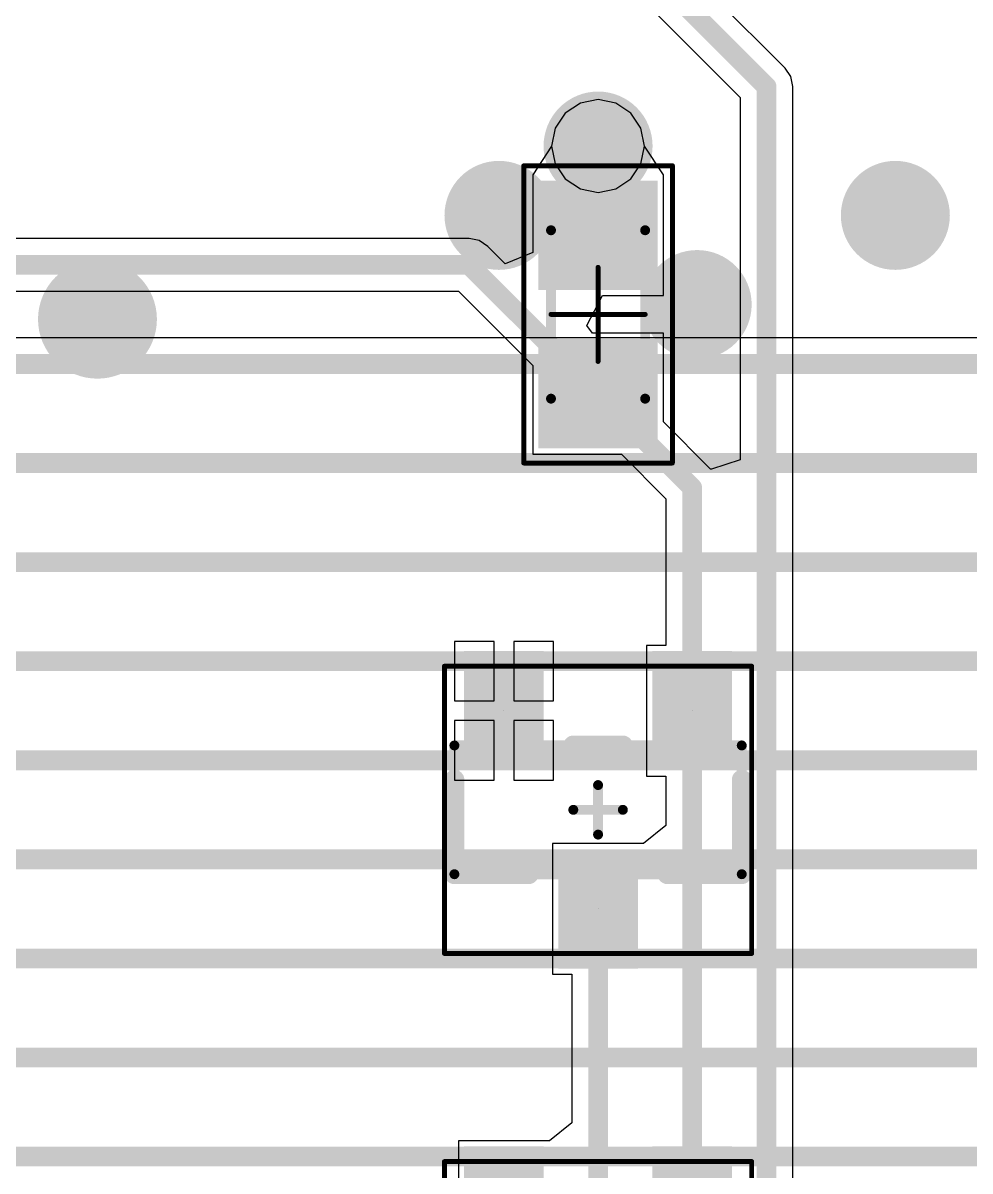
# Model space of a CAD drawing. Header units: millimetres. Extents: x 372 to 687, y 380 to 482.
# Drawn here: x 405.2 to 414.75, y 450.35 to 461.94 of the extents above; entities that cross this region are included whole.
import ezdxf

# ---------------------------------------------------------------- set-up
doc = ezdxf.new("R2010")
doc.units = ezdxf.units.MM
for name, color, linetype in [('BottomLayer', 5, 'Continuous'), ('InternalPlane1', 76, 'Continuous'), ('InternalPlane2', 16, 'Continuous'), ('Mechanical13', 56, 'Continuous'), ('Mechanical15', 56, 'Continuous'), ('MultiLayer', 9, 'Continuous'), ('PadHoleLayer', 156, 'Continuous'), ('TopLayer', 1, 'Continuous'), ('TopOverlay', 2, 'Continuous'), ('TopPaste', 8, 'Continuous'), ('TopSolder', 216, 'Continuous'), ('ViaHoleLayer', 16, 'Continuous')]:
    doc.layers.add(name, color=color, linetype=linetype)

# ---------------------------------------------------------------- blocks, each defined once
blk = doc.blocks.new('RESC0603_1608__N_309')
at = {"layer": 'Mechanical13', "const_width": 0.1}
for points in [[(-0.85, 0.475), (0.85, 0.475)], [(-0.85, 0.475), (-0.85, -0.475)], [(0.85, 0.475), (0.85, -0.475)], [(-0.85, -0.475), (0.85, -0.475)]]:
    blk.add_lwpolyline(points, dxfattribs=at)
at = {"layer": 'Mechanical13', "const_width": 0.05}
for points in [[(-0.875, 0.475, 1), (-0.825, 0.475, 1)], [(-0.875, 0.475, 1), (-0.825, 0.475, 1)], [(0.825, 0.475, 1), (0.875, 0.475, 1)], [(0.825, 0.475, 1), (0.875, 0.475, 1)], [(-0.875, -0.475, 1), (-0.825, -0.475, 1)], [(-0.875, -0.475, 1), (-0.825, -0.475, 1)], [(0.825, -0.475, 1), (0.875, -0.475, 1)], [(0.825, -0.475, 1), (0.875, -0.475, 1)]]:
    blk.add_lwpolyline(points, format="xyb", close=True, dxfattribs=at)
at = {"layer": 'Mechanical15', "const_width": 0.05}
for points in [[(-1.5, 0.75), (1.5, 0.75)], [(-1.5, 0.75), (-1.5, -0.75)], [(1.5, 0.75), (1.5, -0.75)], [(0, 0.475), (0, -0.475)], [(-0.475, 0), (0.475, 0)], [(-1.5, -0.75), (1.5, -0.75)]]:
    blk.add_lwpolyline(points, dxfattribs=at)
at = {"layer": 'Mechanical15', "const_width": 0.025}
for points in [[(-1.512, 0.75, 1), (-1.488, 0.75, 1)], [(-1.512, 0.75, 1), (-1.488, 0.75, 1)], [(1.488, 0.75, 1), (1.513, 0.75, 1)], [(1.488, 0.75, 1), (1.513, 0.75, 1)], [(-0.012, 0.475, 1), (0.013, 0.475, 1)], [(-0.487, 0, 1), (-0.462, 0, 1)], [(0.463, 0, 1), (0.488, 0, 1)], [(-0.012, -0.475, 1), (0.013, -0.475, 1)], [(-1.512, -0.75, 1), (-1.488, -0.75, 1)], [(-1.512, -0.75, 1), (-1.488, -0.75, 1)], [(1.488, -0.75, 1), (1.513, -0.75, 1)], [(1.488, -0.75, 1), (1.513, -0.75, 1)]]:
    blk.add_lwpolyline(points, format="xyb", close=True, dxfattribs=at)
at = {"layer": 'TopLayer'}
for points in [[(-0.35, -0.5), (-0.35, 0.5), (-1.25, -0.5), (-1.25, 0.5)], [(1.25, -0.5), (1.25, 0.5), (0.35, -0.5), (0.35, 0.5)]]:
    blk.add_solid(points, dxfattribs=at)
at = {"layer": 'TopPaste'}
for points in [[(-0.35, -0.5), (-0.35, 0.5), (-1.25, -0.5), (-1.25, 0.5)], [(1.25, -0.5), (1.25, 0.5), (0.35, -0.5), (0.35, 0.5)]]:
    blk.add_solid(points, dxfattribs=at)
at = {"layer": 'TopSolder'}
for points in [[(-0.248, -0.602), (-0.248, 0.602), (-1.352, -0.602), (-1.352, 0.602)], [(1.352, -0.602), (1.352, 0.602), (0.248, -0.602), (0.248, 0.602)]]:
    blk.add_solid(points, dxfattribs=at)
blk = doc.blocks.new('PCI_E_______36P_325')
at = {"layer": 'TopOverlay'}
for points, const_width in [([(-9.652, 4.948, 1), (-10.252, 4.948, 1)], 0.6), ([(-10.402, 4.948, 1), (-10.102, 4.948, 1)], 0.3), ([(-9.802, 4.948, 1), (-9.502, 4.948, 1)], 0.3)]:
    blk.add_lwpolyline(points, format="xyb", close=True, dxfattribs=dict(at, const_width=const_width))
blk = doc.blocks.new('SOT23_3_N_326')
at = {"layer": 'Mechanical13', "const_width": 0.1}
for points in [[(-1.45, -0.65), (-1.45, 0.65)], [(-1.45, 0.65), (1.45, 0.65)], [(1.45, -0.65), (1.45, 0.65)], [(-1.45, -0.65), (1.45, -0.65)]]:
    blk.add_lwpolyline(points, dxfattribs=at)
at = {"layer": 'Mechanical13', "const_width": 0.05}
for points in [[(-1.475, 0.65, 1), (-1.425, 0.65, 1)], [(-1.475, 0.65, 1), (-1.425, 0.65, 1)], [(1.425, 0.65, 1), (1.475, 0.65, 1)], [(1.425, 0.65, 1), (1.475, 0.65, 1)], [(-1.475, -0.65, 1), (-1.425, -0.65, 1)], [(-1.475, -0.65, 1), (-1.425, -0.65, 1)], [(1.425, -0.65, 1), (1.475, -0.65, 1)], [(1.425, -0.65, 1), (1.475, -0.65, 1)]]:
    blk.add_lwpolyline(points, format="xyb", close=True, dxfattribs=at)
at = {"layer": 'Mechanical15'}
for points, const_width in [([(-1.55, 1.45), (1.55, 1.45)], 0.05), ([(-1.55, -1.45), (-1.55, 1.45)], 0.05), ([(1.55, -1.45), (1.55, 1.45)], 0.05), ([(0, -0.25), (0, 0.25)], 0.1), ([(-0.25, 0), (0.25, 0)], 0.1), ([(-1.55, -1.45), (1.55, -1.45)], 0.05)]:
    blk.add_lwpolyline(points, dxfattribs=dict(at, const_width=const_width))
for points, const_width in [([(-1.562, 1.45, 1), (-1.538, 1.45, 1)], 0.025), ([(-1.562, 1.45, 1), (-1.538, 1.45, 1)], 0.025), ([(1.538, 1.45, 1), (1.562, 1.45, 1)], 0.025), ([(1.538, 1.45, 1), (1.562, 1.45, 1)], 0.025), ([(-0.025, 0.25, 1), (0.025, 0.25, 1)], 0.05), ([(-0.275, 0, 1), (-0.225, 0, 1)], 0.05), ([(0.225, 0, 1), (0.275, 0, 1)], 0.05), ([(-0.025, -0.25, 1), (0.025, -0.25, 1)], 0.05), ([(-1.562, -1.45, 1), (-1.538, -1.45, 1)], 0.025), ([(-1.562, -1.45, 1), (-1.538, -1.45, 1)], 0.025), ([(1.538, -1.45, 1), (1.562, -1.45, 1)], 0.025), ([(1.538, -1.45, 1), (1.562, -1.45, 1)], 0.025)]:
    blk.add_lwpolyline(points, format="xyb", close=True, dxfattribs=dict(at, const_width=const_width))
at = {"layer": 'PadHoleLayer'}
for points in [[(-0.95, 1), (-0.95, 1), (-0.95, 1), (-0.95, 1)], [(0.95, 1), (0.95, 1), (0.95, 1), (0.95, 1)], [(0, -1), (0, -1), (0, -1), (0, -1)]]:
    blk.add_lwpolyline(points, close=True, dxfattribs=at)
at = {"layer": 'TopLayer'}
for points in [[(-1.25, 0.5), (-0.65, 0.5), (-1.25, 1.5), (-0.65, 1.5)], [(1.25, 1.5), (0.65, 1.5), (1.25, 0.5), (0.65, 0.5)], [(-0.3, -1.5), (0.3, -1.5), (-0.3, -0.5), (0.3, -0.5)]]:
    blk.add_solid(points, dxfattribs=at)
at = {"layer": 'TopOverlay', "const_width": 0.2}
for points in [[(-0.25, 0.65), (0.25, 0.65)], [(-1.45, -0.65), (-1.45, 0.304)], [(1.45, -0.65), (1.45, 0.304)], [(-1.45, -0.65), (-0.7, -0.65)], [(0.7, -0.65), (1.45, -0.65)]]:
    blk.add_lwpolyline(points, dxfattribs=at)
at = {"layer": 'TopOverlay', "const_width": 0.1}
for points in [[(-0.3, 0.65, 1), (-0.2, 0.65, 1)], [(0.2, 0.65, 1), (0.3, 0.65, 1)], [(-1.5, 0.304, 1), (-1.4, 0.304, 1)], [(1.4, 0.304, 1), (1.5, 0.304, 1)], [(-1.5, -0.65, 1), (-1.4, -0.65, 1)], [(-1.5, -0.65, 1), (-1.4, -0.65, 1)], [(-0.75, -0.65, 1), (-0.65, -0.65, 1)], [(0.65, -0.65, 1), (0.75, -0.65, 1)], [(1.4, -0.65, 1), (1.5, -0.65, 1)], [(1.4, -0.65, 1), (1.5, -0.65, 1)]]:
    blk.add_lwpolyline(points, format="xyb", close=True, dxfattribs=at)
at = {"layer": 'TopPaste'}
for points in [[(-1.2, 0.55), (-0.7, 0.55), (-1.2, 1.45), (-0.7, 1.45)], [(1.2, 1.45), (0.7, 1.45), (1.2, 0.55), (0.7, 0.55)], [(-0.25, -1.45), (0.25, -1.45), (-0.25, -0.55), (0.25, -0.55)]]:
    blk.add_solid(points, dxfattribs=at)
at = {"layer": 'TopSolder'}
for points in [[(-1.352, 0.398), (-0.548, 0.398), (-1.352, 1.602), (-0.548, 1.602)], [(1.352, 1.602), (0.548, 1.602), (1.352, 0.398), (0.548, 0.398)], [(-0.402, -1.602), (0.402, -1.602), (-0.402, -0.398), (0.402, -0.398)]]:
    blk.add_solid(points, dxfattribs=at)
blk = doc.blocks.new('SOT23_3_N_329')
at = {"layer": 'Mechanical13', "const_width": 0.1}
for points in [[(-1.45, -0.65), (-1.45, 0.65)], [(-1.45, 0.65), (1.45, 0.65)], [(1.45, -0.65), (1.45, 0.65)], [(-1.45, -0.65), (1.45, -0.65)]]:
    blk.add_lwpolyline(points, dxfattribs=at)
at = {"layer": 'Mechanical13', "const_width": 0.05}
for points in [[(-1.475, 0.65, 1), (-1.425, 0.65, 1)], [(-1.475, 0.65, 1), (-1.425, 0.65, 1)], [(1.425, 0.65, 1), (1.475, 0.65, 1)], [(1.425, 0.65, 1), (1.475, 0.65, 1)], [(-1.475, -0.65, 1), (-1.425, -0.65, 1)], [(-1.475, -0.65, 1), (-1.425, -0.65, 1)], [(1.425, -0.65, 1), (1.475, -0.65, 1)], [(1.425, -0.65, 1), (1.475, -0.65, 1)]]:
    blk.add_lwpolyline(points, format="xyb", close=True, dxfattribs=at)
at = {"layer": 'Mechanical15'}
for points, const_width in [([(-1.55, 1.45), (1.55, 1.45)], 0.05), ([(-1.55, -1.45), (-1.55, 1.45)], 0.05), ([(1.55, -1.45), (1.55, 1.45)], 0.05), ([(0, -0.25), (0, 0.25)], 0.1), ([(-0.25, 0), (0.25, 0)], 0.1), ([(-1.55, -1.45), (1.55, -1.45)], 0.05)]:
    blk.add_lwpolyline(points, dxfattribs=dict(at, const_width=const_width))
for points, const_width in [([(-1.562, 1.45, 1), (-1.538, 1.45, 1)], 0.025), ([(-1.562, 1.45, 1), (-1.538, 1.45, 1)], 0.025), ([(1.538, 1.45, 1), (1.562, 1.45, 1)], 0.025), ([(1.538, 1.45, 1), (1.562, 1.45, 1)], 0.025), ([(-0.025, 0.25, 1), (0.025, 0.25, 1)], 0.05), ([(-0.275, 0, 1), (-0.225, 0, 1)], 0.05), ([(0.225, 0, 1), (0.275, 0, 1)], 0.05), ([(-0.025, -0.25, 1), (0.025, -0.25, 1)], 0.05), ([(-1.562, -1.45, 1), (-1.538, -1.45, 1)], 0.025), ([(-1.562, -1.45, 1), (-1.538, -1.45, 1)], 0.025), ([(1.538, -1.45, 1), (1.562, -1.45, 1)], 0.025), ([(1.538, -1.45, 1), (1.562, -1.45, 1)], 0.025)]:
    blk.add_lwpolyline(points, format="xyb", close=True, dxfattribs=dict(at, const_width=const_width))
at = {"layer": 'PadHoleLayer'}
for points in [[(-0.95, 1), (-0.95, 1), (-0.95, 1), (-0.95, 1)], [(0.95, 1), (0.95, 1), (0.95, 1), (0.95, 1)], [(0, -1), (0, -1), (0, -1), (0, -1)]]:
    blk.add_lwpolyline(points, close=True, dxfattribs=at)
at = {"layer": 'TopLayer'}
for points in [[(-1.25, 0.5), (-0.65, 0.5), (-1.25, 1.5), (-0.65, 1.5)], [(1.25, 1.5), (0.65, 1.5), (1.25, 0.5), (0.65, 0.5)], [(-0.3, -1.5), (0.3, -1.5), (-0.3, -0.5), (0.3, -0.5)]]:
    blk.add_solid(points, dxfattribs=at)
at = {"layer": 'TopOverlay', "const_width": 0.2}
for points in [[(-0.25, 0.65), (0.25, 0.65)], [(-1.45, -0.65), (-1.45, 0.304)], [(1.45, -0.65), (1.45, 0.304)], [(-1.45, -0.65), (-0.7, -0.65)], [(0.7, -0.65), (1.45, -0.65)]]:
    blk.add_lwpolyline(points, dxfattribs=at)
at = {"layer": 'TopOverlay', "const_width": 0.1}
for points in [[(-0.3, 0.65, 1), (-0.2, 0.65, 1)], [(0.2, 0.65, 1), (0.3, 0.65, 1)], [(-1.5, 0.304, 1), (-1.4, 0.304, 1)], [(1.4, 0.304, 1), (1.5, 0.304, 1)], [(-1.5, -0.65, 1), (-1.4, -0.65, 1)], [(-1.5, -0.65, 1), (-1.4, -0.65, 1)], [(-0.75, -0.65, 1), (-0.65, -0.65, 1)], [(0.65, -0.65, 1), (0.75, -0.65, 1)], [(1.4, -0.65, 1), (1.5, -0.65, 1)], [(1.4, -0.65, 1), (1.5, -0.65, 1)]]:
    blk.add_lwpolyline(points, format="xyb", close=True, dxfattribs=at)
at = {"layer": 'TopPaste'}
for points in [[(-1.2, 0.55), (-0.7, 0.55), (-1.2, 1.45), (-0.7, 1.45)], [(1.2, 1.45), (0.7, 1.45), (1.2, 0.55), (0.7, 0.55)], [(-0.25, -1.45), (0.25, -1.45), (-0.25, -0.55), (0.25, -0.55)]]:
    blk.add_solid(points, dxfattribs=at)
at = {"layer": 'TopSolder'}
for points in [[(-1.352, 0.398), (-0.548, 0.398), (-1.352, 1.602), (-0.548, 1.602)], [(1.352, 1.602), (0.548, 1.602), (1.352, 0.398), (0.548, 0.398)], [(-0.402, -1.602), (0.402, -1.602), (-0.402, -0.398), (0.402, -0.398)]]:
    blk.add_solid(points, dxfattribs=at)

msp = doc.modelspace()

# ---------------------------------------------------------------- linework, layer by layer
at = {"layer": 'BottomLayer'}
for p, q in [((410.821, 461.133), (410.668, 461.032)), ((411, 461.169), (410.821, 461.133)), ((411.179, 461.133), (411, 461.169)), ((411.332, 461.032), (411.179, 461.133)), ((410.668, 461.032), (410.567, 460.879)), ((411.433, 460.879), (411.332, 461.032)), ((410.567, 460.879), (410.531, 460.7)), ((411.469, 460.7), (411.433, 460.879)), ((410.531, 460.7), (410.567, 460.52)), ((411.433, 460.52), (411.469, 460.7)), ((410.567, 460.52), (410.668, 460.368)), ((411.332, 460.368), (411.433, 460.52)), ((410.668, 460.368), (410.821, 460.267)), ((411.179, 460.267), (411.332, 460.368)), ((410.821, 460.267), (411, 460.231)), ((411, 460.231), (411.179, 460.267)), ((426.679, 458.765), (402.93, 458.765))]:
    msp.add_line(p, q, dxfattribs=at)
at = {"layer": 'BottomLayer', "const_width": 0.3}
for points in [[(410.85, 460.7, 1), (411.15, 460.7, 1)], [(409.85, 460, 1), (410.15, 460, 1)], [(413.85, 460, 1), (414.15, 460, 1)], [(411.85, 459.1, 1), (412.15, 459.1, 1)]]:
    msp.add_lwpolyline(points, format="xyb", close=True, dxfattribs=at)
at = {"layer": 'BottomLayer', "const_width": 0.2}
for points in [[(402.245, 458.5), (426.789, 458.5)], [(404.245, 457.5), (426.389, 457.5)], [(402.245, 456.5), (426.789, 456.5)], [(404.245, 455.5), (426.389, 455.5)], [(402.245, 454.5), (426.789, 454.5)], [(404.245, 453.5), (426.634, 453.5)], [(402.245, 452.5), (426.789, 452.5)], [(404.245, 451.5), (426.634, 451.5)], [(402.245, 450.5), (426.789, 450.5)]]:
    msp.add_lwpolyline(points, dxfattribs=at)
at = {"layer": 'InternalPlane1', "const_width": 0.55}
for points in [[(410.725, 460.7, 1), (411.275, 460.7, 1)], [(409.725, 460, 1), (410.275, 460, 1)], [(413.725, 460, 1), (414.275, 460, 1)], [(411.725, 459.1, 1), (412.275, 459.1, 1)]]:
    msp.add_lwpolyline(points, format="xyb", close=True, dxfattribs=at)
at = {"layer": 'InternalPlane2', "const_width": 0.55}
for points in [[(409.725, 460, 1), (410.275, 460, 1)], [(413.725, 460, 1), (414.275, 460, 1)], [(411.725, 459.1, 1), (412.275, 459.1, 1)]]:
    msp.add_lwpolyline(points, format="xyb", close=True, dxfattribs=at)
at = {"layer": 'MultiLayer', "const_width": 0.3}
for points in [[(410.85, 460.7, 1), (411.15, 460.7, 1)], [(409.85, 460, 1), (410.15, 460, 1)], [(413.85, 460, 1), (414.15, 460, 1)], [(411.85, 459.1, 1), (412.15, 459.1, 1)]]:
    msp.add_lwpolyline(points, format="xyb", close=True, dxfattribs=at)
at = {"layer": 'TopLayer'}
for p, q in [((412.887, 461.487), (411.687, 462.687)), ((411.39, 462.235), (412.435, 461.19)), ((412.945, 461.401), (412.887, 461.487)), ((412.887, 461.487), (412.887, 461.487)), ((412.965, 461.3), (412.945, 461.401)), ((412.965, 444.1), (412.965, 461.3)), ((410.821, 461.133), (410.668, 461.032)), ((411, 461.169), (410.821, 461.133)), ((411.179, 461.133), (411, 461.169)), ((411.332, 461.032), (411.179, 461.133)), ((412.435, 461.19), (412.435, 457.532)), ((410.668, 461.032), (410.567, 460.879)), ((411.433, 460.879), (411.332, 461.032)), ((410.567, 460.879), (410.531, 460.7)), ((411.469, 460.7), (411.433, 460.879)), ((410.531, 460.7), (410.34, 460.41)), ((411.66, 460.41), (411.469, 460.7)), ((410.34, 460.41), (410.34, 460.41)), ((410.34, 460.41), (410.34, 459.627)), ((411.66, 459.19), (411.66, 460.41)), ((411.66, 460.41), (411.66, 460.41)), ((409.7, 459.765), (400.745, 459.765)), ((409.801, 459.745), (409.7, 459.765)), ((409.7, 459.765), (409.7, 459.765)), ((409.887, 459.687), (409.801, 459.745)), ((410.063, 459.512), (409.887, 459.687)), ((410.34, 459.627), (410.063, 459.512)), ((403.209, 459.235), (409.59, 459.235)), ((409.59, 459.235), (410.34, 458.485)), ((410.888, 458.89), (411.043, 459.19)), ((411.043, 459.19), (411.66, 459.19)), ((410.944, 458.81), (410.888, 458.89)), ((411.66, 458.81), (410.944, 458.81)), ((411.66, 457.915), (411.66, 458.81)), ((410.34, 458.485), (410.34, 457.59)), ((412.135, 457.44), (411.66, 457.915)), ((410.34, 457.59), (411.235, 457.59)), ((411.235, 457.59), (411.685, 457.14)), ((412.435, 457.532), (412.146, 457.44)), ((412.146, 457.44), (412.135, 457.44)), ((411.685, 457.14), (411.685, 455.66)), ((409.95, 455.7), (409.55, 455.7)), ((409.55, 455.7), (409.55, 455.1)), ((409.95, 455.1), (409.95, 455.7)), ((410.55, 455.7), (410.15, 455.7)), ((410.15, 455.7), (410.15, 455.1)), ((410.55, 455.1), (410.55, 455.7)), ((411.685, 455.66), (411.49, 455.66)), ((411.49, 455.66), (411.49, 454.34)), ((409.55, 455.1), (409.95, 455.1)), ((410.15, 455.1), (410.55, 455.1)), ((409.95, 454.9), (409.55, 454.9)), ((409.55, 454.9), (409.55, 454.3)), ((409.95, 454.3), (409.95, 454.9)), ((410.55, 454.9), (410.15, 454.9)), ((410.15, 454.9), (410.15, 454.3)), ((410.55, 454.3), (410.55, 454.9)), ((409.55, 454.3), (409.95, 454.3)), ((410.15, 454.3), (410.55, 454.3)), ((411.49, 454.34), (411.685, 454.34)), ((411.685, 454.34), (411.685, 453.841)), ((411.685, 453.841), (411.46, 453.66)), ((411.46, 453.66), (410.54, 453.66)), ((410.54, 453.66), (410.54, 452.34)), ((410.54, 452.34), (410.735, 452.34)), ((410.735, 452.34), (410.735, 450.841)), ((410.735, 450.841), (410.51, 450.66)), ((410.435, 450.66), (409.59, 450.66)), ((409.59, 450.66), (409.59, 449.34)), ((410.51, 450.66), (410.435, 450.66))]:
    msp.add_line(p, q, dxfattribs=at)
at = {"layer": 'TopLayer', "const_width": 0.2}
for points in [[(411.5, 462.5), (412.7, 461.3)], [(412.7, 444.1), (412.7, 461.3)], [(411, 459.8), (411, 460.7)], [(400.745, 459.5), (409.7, 459.5)], [(409.7, 459.5), (411, 458.2)], [(411, 458.2), (411.95, 457.25)], [(411.95, 455), (411.95, 457.25)], [(411.95, 450.05), (411.95, 455)], [(411, 449.5), (411, 453)]]:
    msp.add_lwpolyline(points, dxfattribs=at)
at = {"layer": 'TopLayer'}
for points, const_width in [([(412.65, 461.3, 1), (412.75, 461.3, 1)], 0.1), ([(412.65, 461.3, 1), (412.75, 461.3, 1)], 0.1), ([(410.85, 460.7, 1), (411.15, 460.7, 1)], 0.3), ([(410.95, 460.7, 1), (411.05, 460.7, 1)], 0.1), ([(409.85, 460, 1), (410.15, 460, 1)], 0.3), ([(413.85, 460, 1), (414.15, 460, 1)], 0.3), ([(410.95, 459.8, 1), (411.05, 459.8, 1)], 0.1), ([(409.65, 459.5, 1), (409.75, 459.5, 1)], 0.1), ([(409.65, 459.5, 1), (409.75, 459.5, 1)], 0.1), ([(411.85, 459.1, 1), (412.15, 459.1, 1)], 0.3), ([(410.95, 458.2, 1), (411.05, 458.2, 1)], 0.1), ([(410.95, 458.2, 1), (411.05, 458.2, 1)], 0.1), ([(411.9, 457.25, 1), (412, 457.25, 1)], 0.1), ([(411.9, 457.25, 1), (412, 457.25, 1)], 0.1), ([(411.9, 455, 1), (412, 455, 1)], 0.1), ([(411.9, 455, 1), (412, 455, 1)], 0.1), ([(410.95, 453, 1), (411.05, 453, 1)], 0.1)]:
    msp.add_lwpolyline(points, format="xyb", close=True, dxfattribs=dict(at, const_width=const_width))
at = {"layer": 'ViaHoleLayer', "const_width": 0.15}
for points in [[(410.925, 460.7, 1), (411.075, 460.7, 1)], [(409.925, 460, 1), (410.075, 460, 1)], [(413.925, 460, 1), (414.075, 460, 1)], [(411.925, 459.1, 1), (412.075, 459.1, 1)]]:
    msp.add_lwpolyline(points, format="xyb", close=True, dxfattribs=at)

# ---------------------------------------------------------------- block references
for name, p, rotation in [('PCI_E_______36P_325', (401, 449), 270), ('RESC0603_1608__N_309', (411, 459), 90), ('SOT23_3_N_326', (411, 454), 360), ('SOT23_3_N_329', (411, 449), 360)]:
    msp.add_blockref(name, p, dxfattribs=dict(rotation=rotation))

doc.saveas('drawing.dxf')
